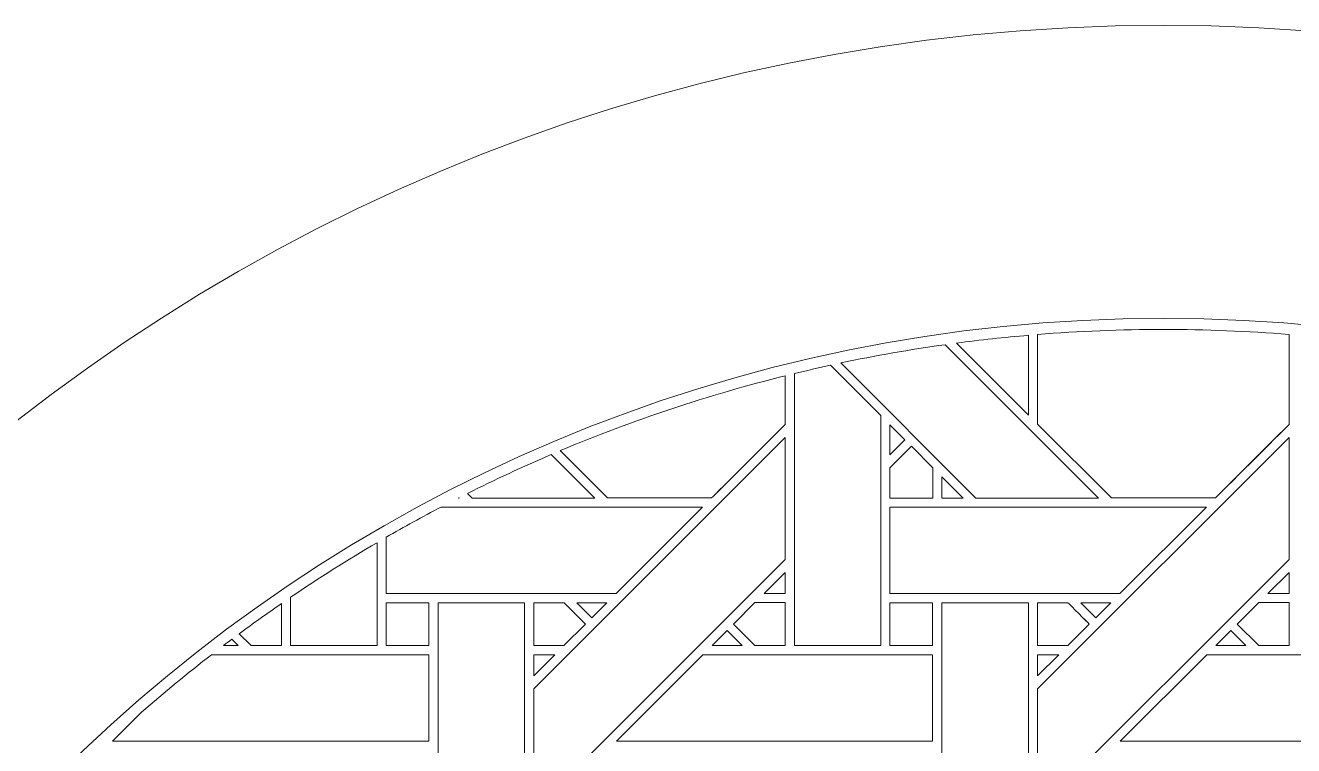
# Model space of a CAD drawing. Header units: inches. Extents: x 8.88 to 15.88, y 5.59 to 12.59.
# Drawn here: x 10.24 to 12.628, y 11.238 to 12.595 of the extents above; entities that cross this region are included whole.
import ezdxf

# ---------------------------------------------------------------- set-up
doc = ezdxf.new("R2010")
doc.units = ezdxf.units.IN
doc.header["$MEASUREMENT"] = 0
doc.layers.add('Design', color=7, linetype='Continuous', lineweight=0)

msp = doc.modelspace()

# ---------------------------------------------------------------- linework, layer by layer
at = {"layer": 'Design'}
for points, knots in [([(12.3829, 12.5948), (10.4499, 12.5948), (8.8829, 11.0278), (8.8829, 9.0948), (8.8829, 7.1618), (10.4499, 5.5948), (12.3829, 5.5948), (14.3159, 5.5948), (15.8829, 7.1618), (15.8829, 9.0948), (15.8829, 11.0278), (14.3159, 12.5948), (12.3829, 12.5948)], [0, 0, 0, 0, 1, 1, 1, 2, 2, 2, 3, 3, 3, 4, 4, 4, 4]), ([(12.3829, 12.0427), (10.7547, 12.0427), (9.4349, 10.7229), (9.4349, 9.0948), (9.4349, 7.4666), (10.7547, 6.1468), (12.3829, 6.1468), (14.011, 6.1468), (15.3308, 7.4666), (15.3308, 9.0948), (15.3308, 10.7229), (14.011, 12.0427), (12.3829, 12.0427)], [0, 0, 0, 0, 1, 1, 1, 2, 2, 2, 3, 3, 3, 4, 4, 4, 4]), ([(12.3829, 12.022), (12.4626, 12.022), (12.5416, 12.0187), (12.6197, 12.0124), (12.6197, 12.0124), (12.6197, 11.8431), (12.6197, 11.8431), (12.6019, 11.8251), (12.49, 11.7134), (12.481, 11.7044), (12.481, 11.7044), (12.2853, 11.7044), (12.2853, 11.7044), (12.2853, 11.7044), (12.146, 11.8436), (12.146, 11.8436), (12.146, 11.8436), (12.146, 12.0124), (12.146, 12.0124), (12.2242, 12.0187), (12.3031, 12.022), (12.3829, 12.022)], [0, 0, 0, 0, 1, 1, 1, 2, 2, 2, 3, 3, 3, 4, 4, 4, 5, 5, 5, 6, 6, 6, 7, 7, 7, 7]), ([(12.3829, 12.022), (12.4626, 12.022), (12.5416, 12.0187), (12.6197, 12.0124), (12.6197, 12.0124), (12.6197, 11.8431), (12.6197, 11.8431), (12.6016, 11.8248), (12.4897, 11.7131), (12.481, 11.7044), (12.481, 11.7044), (12.2853, 11.7044), (12.2853, 11.7044), (12.2853, 11.7044), (12.146, 11.8436), (12.146, 11.8436), (12.146, 11.8436), (12.146, 12.0124), (12.146, 12.0124), (12.2242, 12.0187), (12.3031, 12.022), (12.3829, 12.022)], [0, 0, 0, 0, 1, 1, 1, 2, 2, 2, 3, 3, 3, 4, 4, 4, 5, 5, 5, 6, 6, 6, 7, 7, 7, 7]), ([(12.2611, 11.7043), (12.2611, 11.7043), (12.03, 11.7043), (12.03, 11.7043), (12.03, 11.7043), (11.7757, 11.9588), (11.7757, 11.9588), (11.8404, 11.9724), (11.906, 11.9839), (11.9722, 11.9932), (11.9722, 11.9932), (12.2611, 11.7043), (12.2611, 11.7043)], [0, 0, 0, 0, 1, 1, 1, 2, 2, 2, 3, 3, 3, 4, 4, 4, 4]), ([(11.9935, 11.9962), (12.0383, 12.0021), (12.0835, 12.007), (12.1289, 12.0109), (12.1289, 12.0109), (12.1289, 11.8607), (12.1289, 11.8607), (12.1289, 11.8607), (11.9935, 11.9962), (11.9935, 11.9962)], [0, 0, 0, 0, 1, 1, 1, 2, 2, 2, 3, 3, 3, 3]), ([(11.8509, 11.4263), (11.8509, 11.4263), (11.6881, 11.4263), (11.6881, 11.4263), (11.6881, 11.4263), (11.6881, 11.9388), (11.6881, 11.9388), (11.7107, 11.9443), (11.7333, 11.9495), (11.7561, 11.9545), (11.7561, 11.9545), (11.8509, 11.86), (11.8509, 11.86), (11.8509, 11.86), (11.8509, 11.4263), (11.8509, 11.4263)], [0, 0, 0, 0, 1, 1, 1, 2, 2, 2, 3, 3, 3, 4, 4, 4, 5, 5, 5, 5]), ([(11.671, 11.8431), (11.6532, 11.8251), (11.5412, 11.7134), (11.5323, 11.7044), (11.5323, 11.7044), (11.3365, 11.7044), (11.3365, 11.7044), (11.3365, 11.7044), (11.2474, 11.7936), (11.2474, 11.7936), (11.3836, 11.8509), (11.5251, 11.8982), (11.671, 11.9346), (11.671, 11.9346), (11.671, 11.8431), (11.671, 11.8431)], [0, 0, 0, 0, 1, 1, 1, 2, 2, 2, 3, 3, 3, 4, 4, 4, 5, 5, 5, 5]), ([(11.671, 11.8431), (11.6528, 11.8248), (11.541, 11.7131), (11.5323, 11.7044), (11.5323, 11.7044), (11.3365, 11.7044), (11.3365, 11.7044), (11.3365, 11.7044), (11.2474, 11.7936), (11.2474, 11.7936), (11.3836, 11.8509), (11.5251, 11.8982), (11.671, 11.9346), (11.671, 11.9346), (11.671, 11.8431), (11.671, 11.8431)], [0, 0, 0, 0, 1, 1, 1, 2, 2, 2, 3, 3, 3, 4, 4, 4, 5, 5, 5, 5]), ([(11.8682, 11.7858), (11.8682, 11.7858), (11.8682, 11.8425), (11.8682, 11.8425), (11.8682, 11.8425), (11.8964, 11.814), (11.8964, 11.814), (11.8964, 11.814), (11.8682, 11.7858), (11.8682, 11.7858)], [0, 0, 0, 0, 1, 1, 1, 2, 2, 2, 3, 3, 3, 3]), ([(11.671, 11.5886), (11.671, 11.5886), (11.1973, 11.1149), (11.1973, 11.1149), (11.1973, 11.1149), (11.1973, 11.345), (11.1973, 11.345), (11.1973, 11.345), (11.671, 11.8186), (11.671, 11.8186), (11.671, 11.8186), (11.671, 11.5886), (11.671, 11.5886)], [0, 0, 0, 0, 1, 1, 1, 2, 2, 2, 3, 3, 3, 4, 4, 4, 4]), ([(11.8682, 11.7041), (11.8682, 11.7041), (11.8682, 11.7614), (11.8682, 11.7614), (11.8682, 11.7614), (11.9085, 11.8018), (11.9085, 11.8018), (11.9085, 11.8018), (11.9488, 11.7614), (11.9488, 11.7614), (11.9488, 11.7614), (11.9488, 11.7041), (11.9488, 11.7041), (11.9488, 11.7041), (11.8682, 11.7041), (11.8682, 11.7041)], [0, 0, 0, 0, 1, 1, 1, 2, 2, 2, 3, 3, 3, 4, 4, 4, 5, 5, 5, 5]), ([(11.9085, 11.8018), (11.9085, 11.8018), (11.9488, 11.7614), (11.9488, 11.7614), (11.9488, 11.7614), (11.9488, 11.7041), (11.9488, 11.7041), (11.9488, 11.7041), (11.8682, 11.7041), (11.8682, 11.7041), (11.8682, 11.7041), (11.8682, 11.7614), (11.8682, 11.7614), (11.8682, 11.7614), (11.9085, 11.8018), (11.9085, 11.8018)], [0, 0, 0, 0, 1, 1, 1, 2, 2, 2, 3, 3, 3, 4, 4, 4, 5, 5, 5, 5]), ([(12.6197, 11.5886), (12.6197, 11.5886), (12.146, 11.1149), (12.146, 11.1149), (12.146, 11.1149), (12.146, 11.345), (12.146, 11.345), (12.146, 11.345), (12.6197, 11.8186), (12.6197, 11.8186), (12.6197, 11.8186), (12.6197, 11.5886), (12.6197, 11.5886)], [0, 0, 0, 0, 1, 1, 1, 2, 2, 2, 3, 3, 3, 4, 4, 4, 4]), ([(11.3123, 11.7043), (11.3123, 11.7043), (11.0813, 11.7043), (11.0813, 11.7043), (11.0813, 11.7043), (11.0727, 11.7129), (11.0727, 11.7129), (11.1244, 11.7389), (11.177, 11.7634), (11.2304, 11.7863), (11.2304, 11.7863), (11.3123, 11.7043), (11.3123, 11.7043)], [0, 0, 0, 0, 1, 1, 1, 2, 2, 2, 3, 3, 3, 4, 4, 4, 4]), ([(11.9661, 11.7043), (11.9661, 11.7043), (11.9661, 11.7441), (11.9661, 11.7441), (11.9661, 11.7441), (12.0058, 11.7043), (12.0058, 11.7043), (12.0058, 11.7043), (11.9661, 11.7043), (11.9661, 11.7043)], [0, 0, 0, 0, 1, 1, 1, 2, 2, 2, 3, 3, 3, 3]), ([(11.0571, 11.7043), (11.0571, 11.7043), (11.0554, 11.7043), (11.0554, 11.7043), (11.0558, 11.7045), (11.0562, 11.7047), (11.0565, 11.7049), (11.0565, 11.7049), (11.0571, 11.7043), (11.0571, 11.7043)], [0, 0, 0, 0, 1, 1, 1, 2, 2, 2, 3, 3, 3, 3]), ([(11.0224, 11.6871), (11.0224, 11.6871), (11.5152, 11.6871), (11.5152, 11.6871), (11.5152, 11.6871), (11.3524, 11.5244), (11.3524, 11.5244), (11.3524, 11.5244), (10.9195, 11.5244), (10.9195, 11.5244), (10.9195, 11.5244), (10.9195, 11.6304), (10.9195, 11.6304), (10.9533, 11.65), (10.9877, 11.6688), (11.0224, 11.6871)], [0, 0, 0, 0, 1, 1, 1, 2, 2, 2, 3, 3, 3, 4, 4, 4, 5, 5, 5, 5]), ([(12.4639, 11.6871), (12.4639, 11.6871), (12.3012, 11.5244), (12.3012, 11.5244), (12.3012, 11.5244), (11.8682, 11.5244), (11.8682, 11.5244), (11.8682, 11.5244), (11.8682, 11.6871), (11.8682, 11.6871), (11.8682, 11.6871), (12.4639, 11.6871), (12.4639, 11.6871)], [0, 0, 0, 0, 1, 1, 1, 2, 2, 2, 3, 3, 3, 4, 4, 4, 4]), ([(10.9022, 11.4263), (10.9022, 11.4263), (10.7394, 11.4263), (10.7394, 11.4263), (10.7394, 11.4263), (10.7394, 11.5173), (10.7394, 11.5173), (10.7924, 11.5534), (10.8467, 11.5876), (10.9022, 11.6202), (10.9022, 11.6202), (10.9022, 11.4263), (10.9022, 11.4263)], [0, 0, 0, 0, 1, 1, 1, 2, 2, 2, 3, 3, 3, 4, 4, 4, 4]), ([(11.6312, 11.5244), (11.6312, 11.5244), (11.671, 11.5642), (11.671, 11.5642), (11.671, 11.5642), (11.671, 11.5244), (11.671, 11.5244), (11.671, 11.5244), (11.6312, 11.5244), (11.6312, 11.5244)], [0, 0, 0, 0, 1, 1, 1, 2, 2, 2, 3, 3, 3, 3]), ([(12.58, 11.5244), (12.58, 11.5244), (12.6197, 11.5642), (12.6197, 11.5642), (12.6197, 11.5642), (12.6197, 11.5244), (12.6197, 11.5244), (12.6197, 11.5244), (12.58, 11.5244), (12.58, 11.5244)], [0, 0, 0, 0, 1, 1, 1, 2, 2, 2, 3, 3, 3, 3]), ([(10.7222, 11.5054), (10.7222, 11.5054), (10.7222, 11.4264), (10.7222, 11.4264), (10.7222, 11.4264), (10.6651, 11.4264), (10.6651, 11.4264), (10.6651, 11.4264), (10.6428, 11.4487), (10.6428, 11.4487), (10.6689, 11.4681), (10.6954, 11.4869), (10.7222, 11.5054)], [0, 0, 0, 0, 1, 1, 1, 2, 2, 2, 3, 3, 3, 4, 4, 4, 4]), ([(10.7222, 11.4264), (10.7222, 11.4264), (10.6651, 11.4264), (10.6651, 11.4264), (10.6651, 11.4264), (10.6428, 11.4487), (10.6428, 11.4487), (10.6689, 11.4681), (10.6954, 11.4869), (10.7222, 11.5054), (10.7222, 11.5054), (10.7222, 11.4264), (10.7222, 11.4264)], [0, 0, 0, 0, 1, 1, 1, 2, 2, 2, 3, 3, 3, 4, 4, 4, 4]), ([(10.9194, 11.4264), (10.9194, 11.4264), (10.9194, 11.5071), (10.9194, 11.5071), (10.9194, 11.5071), (10.9997, 11.5071), (10.9997, 11.5071), (10.9997, 11.5071), (10.9997, 11.4264), (10.9997, 11.4264), (10.9997, 11.4264), (10.9194, 11.4264), (10.9194, 11.4264)], [0, 0, 0, 0, 1, 1, 1, 2, 2, 2, 3, 3, 3, 4, 4, 4, 4]), ([(10.9194, 11.5071), (10.9194, 11.5071), (10.9997, 11.5071), (10.9997, 11.5071), (10.9997, 11.5071), (10.9997, 11.4264), (10.9997, 11.4264), (10.9997, 11.4264), (10.9194, 11.4264), (10.9194, 11.4264), (10.9194, 11.4264), (10.9194, 11.5071), (10.9194, 11.5071)], [0, 0, 0, 0, 1, 1, 1, 2, 2, 2, 3, 3, 3, 4, 4, 4, 4]), ([(11.0173, 11.0749), (11.0173, 11.0749), (11.0173, 11.5071), (11.0173, 11.5071), (11.0173, 11.5071), (11.1802, 11.5071), (11.1802, 11.5071), (11.1802, 11.5071), (11.1802, 10.912), (11.1802, 10.912), (11.1802, 10.912), (11.0173, 11.0749), (11.0173, 11.0749)], [0, 0, 0, 0, 1, 1, 1, 2, 2, 2, 3, 3, 3, 4, 4, 4, 4]), ([(11.2543, 11.4264), (11.2543, 11.4264), (11.1973, 11.4264), (11.1973, 11.4264), (11.1973, 11.4264), (11.1973, 11.5071), (11.1973, 11.5071), (11.1973, 11.5071), (11.2544, 11.5071), (11.2544, 11.5071), (11.2595, 11.502), (11.2903, 11.4712), (11.2947, 11.4668), (11.2947, 11.4668), (11.2543, 11.4264), (11.2543, 11.4264)], [0, 0, 0, 0, 1, 1, 1, 2, 2, 2, 3, 3, 3, 4, 4, 4, 5, 5, 5, 5]), ([(11.2794, 11.4821), (11.2794, 11.4821), (11.2947, 11.4668), (11.2947, 11.4668), (11.2947, 11.4668), (11.2543, 11.4264), (11.2543, 11.4264), (11.2543, 11.4264), (11.1973, 11.4264), (11.1973, 11.4264), (11.1973, 11.4264), (11.1973, 11.5071), (11.1973, 11.5071), (11.1973, 11.5071), (11.2544, 11.5071), (11.2544, 11.5071), (11.2598, 11.5017), (11.2699, 11.4916), (11.2794, 11.4821)], [0, 0, 0, 0, 1, 1, 1, 2, 2, 2, 3, 3, 3, 4, 4, 4, 5, 5, 5, 6, 6, 6, 6]), ([(11.3069, 11.4789), (11.3069, 11.4789), (11.2787, 11.5071), (11.2787, 11.5071), (11.2787, 11.5071), (11.3352, 11.5071), (11.3352, 11.5071), (11.3352, 11.5071), (11.3069, 11.4789), (11.3069, 11.4789)], [0, 0, 0, 0, 1, 1, 1, 2, 2, 2, 3, 3, 3, 3]), ([(11.6139, 11.4264), (11.6139, 11.4264), (11.5735, 11.4667), (11.5735, 11.4667), (11.5735, 11.4667), (11.6139, 11.5072), (11.6139, 11.5072), (11.6139, 11.5072), (11.671, 11.5072), (11.671, 11.5072), (11.671, 11.5072), (11.671, 11.4264), (11.671, 11.4264), (11.671, 11.4264), (11.6139, 11.4264), (11.6139, 11.4264)], [0, 0, 0, 0, 1, 1, 1, 2, 2, 2, 3, 3, 3, 4, 4, 4, 5, 5, 5, 5]), ([(11.5735, 11.4667), (11.5735, 11.4667), (11.6139, 11.5072), (11.6139, 11.5072), (11.6139, 11.5072), (11.671, 11.5072), (11.671, 11.5072), (11.671, 11.5072), (11.671, 11.4264), (11.671, 11.4264), (11.671, 11.4264), (11.6139, 11.4264), (11.6139, 11.4264), (11.6139, 11.4264), (11.5735, 11.4667), (11.5735, 11.4667)], [0, 0, 0, 0, 1, 1, 1, 2, 2, 2, 3, 3, 3, 4, 4, 4, 5, 5, 5, 5]), ([(11.8682, 11.4264), (11.8682, 11.4264), (11.8682, 11.5071), (11.8682, 11.5071), (11.8682, 11.5071), (11.9484, 11.5071), (11.9484, 11.5071), (11.9484, 11.5071), (11.9484, 11.4264), (11.9484, 11.4264), (11.9484, 11.4264), (11.8682, 11.4264), (11.8682, 11.4264)], [0, 0, 0, 0, 1, 1, 1, 2, 2, 2, 3, 3, 3, 4, 4, 4, 4]), ([(11.9484, 11.5071), (11.9484, 11.5071), (11.9484, 11.4264), (11.9484, 11.4264), (11.9484, 11.4264), (11.8682, 11.4264), (11.8682, 11.4264), (11.8682, 11.4264), (11.8682, 11.5071), (11.8682, 11.5071), (11.8682, 11.5071), (11.9484, 11.5071), (11.9484, 11.5071)], [0, 0, 0, 0, 1, 1, 1, 2, 2, 2, 3, 3, 3, 4, 4, 4, 4]), ([(11.966, 11.0749), (11.966, 11.0749), (11.966, 11.5071), (11.966, 11.5071), (11.966, 11.5071), (12.1289, 11.5071), (12.1289, 11.5071), (12.1289, 11.5071), (12.1289, 10.912), (12.1289, 10.912), (12.1289, 10.912), (11.966, 11.0749), (11.966, 11.0749)], [0, 0, 0, 0, 1, 1, 1, 2, 2, 2, 3, 3, 3, 4, 4, 4, 4]), ([(12.146, 11.4264), (12.146, 11.4264), (12.146, 11.5071), (12.146, 11.5071), (12.146, 11.5071), (12.2031, 11.5071), (12.2031, 11.5071), (12.2082, 11.502), (12.239, 11.4712), (12.2434, 11.4668), (12.2434, 11.4668), (12.203, 11.4264), (12.203, 11.4264), (12.203, 11.4264), (12.146, 11.4264), (12.146, 11.4264)], [0, 0, 0, 0, 1, 1, 1, 2, 2, 2, 3, 3, 3, 4, 4, 4, 5, 5, 5, 5]), ([(12.2434, 11.4668), (12.2434, 11.4668), (12.203, 11.4264), (12.203, 11.4264), (12.203, 11.4264), (12.146, 11.4264), (12.146, 11.4264), (12.146, 11.4264), (12.146, 11.5071), (12.146, 11.5071), (12.146, 11.5071), (12.2031, 11.5071), (12.2031, 11.5071), (12.2084, 11.5019), (12.2392, 11.4711), (12.2434, 11.4668)], [0, 0, 0, 0, 1, 1, 1, 2, 2, 2, 3, 3, 3, 4, 4, 4, 5, 5, 5, 5]), ([(12.2275, 11.5071), (12.2275, 11.5071), (12.2839, 11.5071), (12.2839, 11.5071), (12.2839, 11.5071), (12.2557, 11.4789), (12.2557, 11.4789), (12.2557, 11.4789), (12.2275, 11.5071), (12.2275, 11.5071)], [0, 0, 0, 0, 1, 1, 1, 2, 2, 2, 3, 3, 3, 3]), ([(12.5626, 11.4264), (12.5626, 11.4264), (12.5222, 11.4667), (12.5222, 11.4667), (12.5222, 11.4667), (12.5627, 11.5072), (12.5627, 11.5072), (12.5627, 11.5072), (12.6197, 11.5072), (12.6197, 11.5072), (12.6197, 11.5072), (12.6197, 11.4264), (12.6197, 11.4264), (12.6197, 11.4264), (12.5626, 11.4264), (12.5626, 11.4264)], [0, 0, 0, 0, 1, 1, 1, 2, 2, 2, 3, 3, 3, 4, 4, 4, 5, 5, 5, 5]), ([(12.6197, 11.5072), (12.6197, 11.5072), (12.6197, 11.4264), (12.6197, 11.4264), (12.6197, 11.4264), (12.5626, 11.4264), (12.5626, 11.4264), (12.5626, 11.4264), (12.5222, 11.4667), (12.5222, 11.4667), (12.5222, 11.4667), (12.5627, 11.5072), (12.5627, 11.5072), (12.5627, 11.5072), (12.6197, 11.5072), (12.6197, 11.5072)], [0, 0, 0, 0, 1, 1, 1, 2, 2, 2, 3, 3, 3, 4, 4, 4, 5, 5, 5, 5]), ([(11.5897, 11.4263), (11.5897, 11.4263), (11.5332, 11.4263), (11.5332, 11.4263), (11.5332, 11.4263), (11.5614, 11.4546), (11.5614, 11.4546), (11.5614, 11.4546), (11.5897, 11.4263), (11.5897, 11.4263)], [0, 0, 0, 0, 1, 1, 1, 2, 2, 2, 3, 3, 3, 3]), ([(12.5384, 11.4263), (12.5384, 11.4263), (12.4819, 11.4263), (12.4819, 11.4263), (12.4819, 11.4263), (12.5101, 11.4546), (12.5101, 11.4546), (12.5101, 11.4546), (12.5384, 11.4263), (12.5384, 11.4263)], [0, 0, 0, 0, 1, 1, 1, 2, 2, 2, 3, 3, 3, 3]), ([(10.6409, 11.4263), (10.6409, 11.4263), (10.613, 11.4263), (10.613, 11.4263), (10.6183, 11.4304), (10.6235, 11.4345), (10.6288, 11.4384), (10.6288, 11.4384), (10.6409, 11.4263), (10.6409, 11.4263)], [0, 0, 0, 0, 1, 1, 1, 2, 2, 2, 3, 3, 3, 3]), ([(10.9997, 11.4092), (10.9997, 11.4092), (10.9997, 11.2464), (10.9997, 11.2464), (10.9997, 11.2464), (10.4044, 11.2464), (10.4044, 11.2464), (10.4044, 11.2464), (10.4587, 11.3006), (10.4587, 11.3006), (10.5016, 11.3381), (10.5456, 11.3743), (10.5907, 11.4092), (10.5907, 11.4092), (10.9997, 11.4092), (10.9997, 11.4092)], [0, 0, 0, 0, 1, 1, 1, 2, 2, 2, 3, 3, 3, 4, 4, 4, 5, 5, 5, 5]), ([(11.1973, 11.3694), (11.1973, 11.3694), (11.1973, 11.4092), (11.1973, 11.4092), (11.1973, 11.4092), (11.2372, 11.4092), (11.2372, 11.4092), (11.2372, 11.4092), (11.1973, 11.3694), (11.1973, 11.3694)], [0, 0, 0, 0, 1, 1, 1, 2, 2, 2, 3, 3, 3, 3]), ([(11.9484, 11.4092), (11.9484, 11.4092), (11.9484, 11.2464), (11.9484, 11.2464), (11.9484, 11.2464), (11.3532, 11.2464), (11.3532, 11.2464), (11.3532, 11.2464), (11.516, 11.4092), (11.516, 11.4092), (11.516, 11.4092), (11.9484, 11.4092), (11.9484, 11.4092)], [0, 0, 0, 0, 1, 1, 1, 2, 2, 2, 3, 3, 3, 4, 4, 4, 4]), ([(12.1859, 11.4092), (12.1859, 11.4092), (12.146, 11.3694), (12.146, 11.3694), (12.146, 11.3694), (12.146, 11.4092), (12.146, 11.4092), (12.146, 11.4092), (12.1859, 11.4092), (12.1859, 11.4092)], [0, 0, 0, 0, 1, 1, 1, 2, 2, 2, 3, 3, 3, 3]), ([(12.8972, 11.4092), (12.8972, 11.4092), (12.8972, 11.2464), (12.8972, 11.2464), (12.8972, 11.2464), (12.3019, 11.2464), (12.3019, 11.2464), (12.3019, 11.2464), (12.4647, 11.4092), (12.4647, 11.4092), (12.4647, 11.4092), (12.8972, 11.4092), (12.8972, 11.4092)], [0, 0, 0, 0, 1, 1, 1, 2, 2, 2, 3, 3, 3, 4, 4, 4, 4])]:
    msp.add_open_spline(points, degree=3, knots=knots, dxfattribs=at)

doc.saveas('drawing.dxf')
